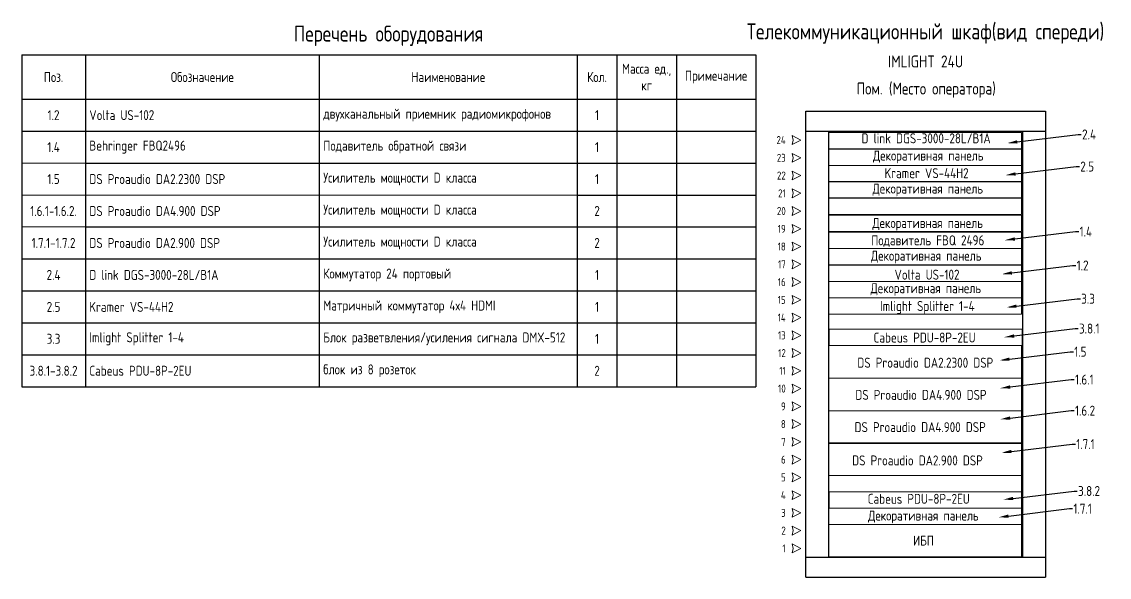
# Model space of a CAD drawing. Header units: millimetres. Extents: x -12727 to 3737, y -1743 to 2772.
# Drawn here: x -6047 to -3326, y 1381 to 2772 of the extents above; entities that cross this region are included whole.
import ezdxf
from ezdxf import colors
from ezdxf.entities.mleader import LeaderData, LeaderLine
from ezdxf.enums import TextEntityAlignment as Align
from ezdxf.math import Vec2, Vec3

# ---------------------------------------------------------------- set-up
doc = ezdxf.new("R2010")
doc.units = ezdxf.units.MM
doc.layers.get('0').update_dxf_attribs({"lineweight": 5})
doc.layers.add('220 В', color=7, linetype='Continuous', lineweight=30)
doc.layers.add('Racks and units', color=7, linetype='Continuous', lineweight=5)
doc.styles.add('AMS_text_scale', font='GOST.TTF', dxfattribs={"width": 0.9})
doc.styles.add('GOST type A', font='GOST.TTF')
doc.styles.add('Rack_unit_No', font='GOST.TTF', dxfattribs={"height": 10})
doc.styles.get("Standard").update_dxf_attribs({"font": 'GOST.TTF'})
doc.styles.add('ГОСТ 2.304', font='GOST.TTF')

# ---------------------------------------------------------------- blocks, each defined once
blk = doc.blocks.new('arrow_tic')
at = {"lineweight": 9}
for p, q in [((-25.7, 11.1), (-3.4, 0)), ((-22.6, 0), (-25.7, 11.1)), ((-3.4, 0), (-25.7, -11.1)), ((-22.6, 0), (-25.7, -11.1))]:
    blk.add_line(p, q, dxfattribs=at)
blk.add_point((66, -22.2))
blk = doc.blocks.new('Rack_wheel')
at = {"layer": 'Racks and units', "lineweight": 30}
for p, q in [((-27, -18), (-32, -13)), ((-27, -76), (-27, -18)), ((-19, -76), (-27, -76)), ((27, -76), (19, -76)), ((27, -18), (32, -13)), ((27, -18), (27, -76))]:
    blk.add_line(p, q, dxfattribs=at)
at = {"layer": 'Racks and units', "lineweight": 9}
blk.add_line((-27, -18), (27, -18), dxfattribs=at)
at = {"layer": 'Racks and units', "lineweight": 30}
for points in [[(-32, 0), (32, 0), (32, -13), (-32, -13)], [(-15, -25), (15, -25), (15, -98), (-15, -98)]]:
    blk.add_lwpolyline(points, close=True, dxfattribs=at)
blk.add_lwpolyline([(-19, -76), (-19, -22), (19, -22), (19, -76)], dxfattribs=at)
at = {"layer": 'Racks and units', "lineweight": 9}
for points in [[(-15, -72), (-19, -72), (-19, -52), (-15, -52)], [(19, -72), (15, -72), (15, -52), (19, -52)]]:
    blk.add_lwpolyline(points, close=True, dxfattribs=at)
blk = doc.blocks.new('*U283')
at = {"layer": 'Racks and units', "lineweight": 30}
for p, q in [((-24.1, 97.9), (-24.1, 1264.7)), ((-24.1, 1264.7), (575.9, 1264.7)), ((575.9, 1264.7), (575.9, 97.9)), ((-24.1, 1214.7), (575.9, 1214.7)), ((-24.1, 147.9), (575.9, 147.9)), ((-24.1, 97.9), (575.9, 97.9))]:
    blk.add_line(p, q, dxfattribs=at)
blk.add_lwpolyline([(33.4, 1214.7), (518.4, 1214.7), (518.4, 147.9), (33.4, 147.9)], close=True, dxfattribs=at)
for p in [(-32.7, 1192.5), (-32.7, 1148), (-32.7, 1103.6), (-32.7, 1059.1), (-32.7, 1014.7), (-32.7, 970.2), (-32.7, 925.8), (-32.7, 881.3), (-32.7, 836.9), (-32.7, 792.4), (-32.7, 748), (-32.7, 703.5), (-32.7, 659.1), (-32.7, 614.6), (-32.7, 570.2), (-32.7, 525.7), (-32.7, 481.3), (-32.7, 436.8), (-32.7, 392.4), (-32.7, 347.9), (-32.7, 303.5), (-32.7, 259), (-32.7, 214.6), (-32.7, 170.1)]:
    blk.add_blockref('arrow_tic', p)
at = {"layer": 'Racks and units', "xscale": 0.000166666666666669, "yscale": 0.000166666666666669, "zscale": 0.000166666666666669}
blk.add_blockref('Rack_wheel', (-24.1, 97.9), dxfattribs=at)
blk.add_blockref('Rack_wheel', (-24.1, 97.9), dxfattribs=at)
at = {"char_height": 20, "width": 92.84, "attachment_point": 6, "style": 'Rack_unit_No'}
for s, insert in [('24', (-74.1, 1192.5)), ('23', (-74.1, 1148)), ('22', (-74.1, 1103.6)), ('21', (-74.1, 1059.1)), ('20', (-74.1, 1014.7)), ('19', (-74.1, 970.2)), ('18', (-74.1, 925.8)), ('17', (-74.1, 881.3)), ('16', (-74.1, 836.9)), ('15', (-74.1, 792.4)), ('14', (-74.1, 748)), ('13', (-74.1, 703.5)), ('12', (-74.1, 659.1)), ('11', (-74.1, 614.6)), ('10', (-74.1, 570.2)), ('9', (-74.1, 525.7)), ('8', (-74.1, 481.3)), ('7', (-74.1, 436.8)), ('6', (-74.1, 392.4)), ('5', (-74.1, 347.9)), ('4', (-74.1, 303.5)), ('3', (-74.1, 259)), ('2', (-74.1, 214.6)), ('1', (-74.1, 170.1))]:
    blk.add_mtext(s, dxfattribs=dict(at, insert=insert))
at = {"layer": 'Racks and units', "style": 'AMS_text_scale'}
for tag, height, p in [('RACK_NAME', 40, (275.9, 1464.5)), ('RACK_DIMS', 30, (275.9, 1389.2)), ('RACK_ROOM', 30, (277.4, 1321.4))]:
    blk.add_attdef(tag, text='', height=height, dxfattribs=at).set_placement(p, align=Align.MIDDLE_CENTER)
blk = doc.blocks.new('*T282')
at = {"layer": '220 В', "color": 7, "linetype": 'ByBlock', "transparency": 16777216}
for p, q in [((0, 0), (1836.7, 0)), ((0, 0), (0, -830.6)), ((159.3, 0), (159.3, -830.6)), ((744.6, 0), (744.6, -830.6)), ((1390, 0), (1390, -830.6)), ((1489.2, 0), (1489.2, -830.6)), ((1638.2, 0), (1638.2, -830.6)), ((1836.7, 0), (1836.7, -830.6)), ((0, -110.6), (1836.7, -110.6)), ((0, -190.6), (1836.7, -190.6)), ((159.3, -270.6), (1836.7, -270.6)), ((1390, -350.6), (1836.7, -350.6)), ((159.3, -430.6), (1836.7, -430.6)), ((0, -510.6), (1836.7, -510.6)), ((0, -590.6), (1836.7, -590.6)), ((0, -670.6), (1836.7, -670.6)), ((0, -750.6), (1836.7, -750.6)), ((0, -830.6), (1836.7, -830.6))]:
    blk.add_line(p, q, dxfattribs=at)
at = {"layer": '220 В', "linetype": 'ByBlock', "lineweight": -2, "transparency": 16777216}
blk.add_line((0, -270.6), (159.3, -270.6), dxfattribs=at)
at = {"layer": '220 В', "color": 0, "linetype": 'ByBlock', "lineweight": -2, "transparency": 16777216}
for p, q in [((0, -350.6), (1390, -350.6)), ((0, -430.6), (159.3, -430.6))]:
    blk.add_line(p, q, dxfattribs=at)
at = {"layer": '220 В', "color": 7, "transparency": 16777216, "char_height": 25}
for s, insert, width, attachment_point, style in [('Масса ед., кг', (1563.7, -55.3), 137.011, 5, 'ГОСТ 2.304'), ('Поз.', (79.6, -55.3), 147.353, 5, 'ГОСТ 2.304'), ('Обозначение', (451.9, -55.3), 573.444, 5, 'ГОСТ 2.304'), ('Наименование', (1067.3, -55.3), 633.428, 5, 'ГОСТ 2.304'), ('Кол.', (1439.6, -55.3), 87.369, 5, 'ГОСТ 2.304'), ('Примечание', (1737.5, -55.3), 186.653, 5, 'ГОСТ 2.304'), ('{\\C0;двухканальный приемник радиомикрофонов}', (754.6, -150.6), 625.485, 4, 'GOST type A'), ('1.2', (79.6, -150.6), 139.41, 5, 'GOST type A'), ('{\\C0;Volta US-102 }', (169.2, -150.6), 565.501, 4, 'GOST type A'), ('1', (1439.6, -150.6), 79.427, 5, 'GOST type A'), ('{\\C256;Behringer FBQ2496}', (169.2, -230.6), 565.501, 4, 'GOST type A'), ('{\\C256;Подавитель обратной связи}', (754.6, -230.6), 625.485, 4, 'GOST type A'), ('1.4', (79.6, -230.6), 139.41, 5, 'GOST type A'), ('1', (1439.6, -230.6), 79.427, 5, 'GOST type A'), ('1.5', (79.6, -310.6), 139.41, 5, 'GOST type A'), ('{\\C256;DS Proaudio DA2.2300 DSP}', (169.2, -310.6), 565.501, 4, 'GOST type A'), ('{\\C256;Усилитель мощности D класса  }', (754.6, -310.6), 625.485, 4, 'GOST type A'), ('1', (1439.6, -310.6), 79.427, 5, 'GOST type A'), ('1.6.1-1.6.2.', (79.6, -390.6), 139.41, 5, 'GOST type A'), ('{\\C256;DS Proaudio DA4.900 DSP}', (169.2, -390.6), 565.501, 4, 'GOST type A'), ('{\\C256;Усилитель мощности D класса  }', (754.6, -390.6), 625.485, 4, 'GOST type A'), ('2', (1439.6, -390.6), 79.427, 5, 'GOST type A'), ('1.7.1-1.7.2', (79.6, -470.6), 139.41, 5, 'GOST type A'), ('{\\C256;DS Proaudio DA2.900 DSP}', (169.2, -470.6), 565.501, 4, 'GOST type A'), ('{\\C256;Усилитель мощности D класса }', (754.6, -470.6), 625.485, 4, 'GOST type A'), ('2', (1439.6, -470.6), 79.427, 5, 'GOST type A'), ('2.4', (79.6, -550.6), 139.41, 5, 'GOST type A'), ('Коммутатор 24 портовый', (754.6, -550.6), 625.485, 4, 'GOST type A'), ('1', (1439.6, -550.6), 79.427, 5, 'GOST type A'), ('2.5', (79.6, -630.6), 139.41, 5, 'GOST type A'), ('{\\C256;Матричный коммутатор 4х4 HDMI}', (754.6, -630.6), 625.485, 4, 'GOST type A'), ('1', (1439.6, -630.6), 79.427, 5, 'GOST type A'), ('3.3', (79.6, -710.6), 139.41, 5, 'GOST type A'), ('{\\C256;Блок разветвления/усиления сигнала DMX-512}', (754.6, -710.6), 625.485, 4, 'GOST type A'), ('1', (1439.6, -710.6), 79.427, 5, 'GOST type A'), ('3.8.1-3.8.2', (79.6, -790.6), 139.41, 5, 'GOST type A'), ('блок из 8 розеток', (754.6, -790.6), 625.485, 4, 'GOST type A'), ('2', (1439.6, -790.6), 79.427, 5, 'GOST type A')]:
    blk.add_mtext(s, dxfattribs=dict(at, insert=insert, width=width, attachment_point=attachment_point, style=style))
at = {"layer": '220 В', "color": 0, "transparency": 16777216, "char_height": 25, "width": 565.501, "attachment_point": 4}
for s, insert in [('{\\C256;D link DGS-3000-28L/B1A}', (169.2, -550.6)), ('{\\C256;Kramer VS-44H2 }', (169.2, -630.6)), ('{\\C256;Imlight Splitter 1-4 }', (169.2, -710.6)), ('Cabeus PDU-8P-2EU', (169.2, -790.6))]:
    blk.add_mtext(s, dxfattribs=dict(at, insert=insert))

msp = doc.modelspace()

# ---------------------------------------------------------------- linework, layer by layer
for points in [[(-4028.1, 2494.1), (-3545.3, 2494.1), (-3545.3, 2453.2), (-4028.1, 2453.2)], [(-4028.1, 2452.9), (-3545.3, 2452.9), (-3545.3, 2412), (-4028.1, 2412)], [(-4028.1, 2411.8), (-3545.3, 2411.8), (-3545.3, 2370.9), (-4028.1, 2370.9)], [(-4028.1, 2371.3), (-3545.3, 2371.3), (-3545.3, 2330.4), (-4028.1, 2330.4)], [(-4028.1, 2329.6), (-3545.3, 2329.6), (-3545.3, 2288.7), (-4028.1, 2288.7)], [(-4028.1, 2287.4), (-3545.3, 2287.4), (-3545.3, 2246.5), (-4028.1, 2246.5)], [(-4028.1, 2245.1), (-3545.3, 2245.1), (-3545.3, 2204.1), (-4028.1, 2204.1)], [(-4028.1, 2203.7), (-3545.3, 2203.7), (-3545.3, 2162.8), (-4028.1, 2162.8)], [(-4028.1, 2162.4), (-3545.3, 2162.4), (-3545.3, 2121.5), (-4028.1, 2121.5)], [(-4028.1, 2121.1), (-3545.3, 2121.1), (-3545.3, 2080.2), (-4028.1, 2080.2)], [(-4028.1, 2080.4), (-3545.3, 2080.4), (-3545.3, 2039.5), (-4028.1, 2039.5)], [(-4027, 2001.8), (-3544.2, 2001.8), (-3544.2, 1960.9), (-4027, 1960.9)], [(-4028.1, 1961), (-3545.3, 1961), (-3545.3, 1879.2), (-4028.1, 1879.2)], [(-4028.1, 1879.6), (-3545.3, 1879.6), (-3545.3, 1797.7), (-4028.1, 1797.7)], [(-4028.1, 1797.8), (-3545.3, 1797.8), (-3545.3, 1715.9), (-4028.1, 1715.9)], [(-4028.1, 1717.3), (-3545.3, 1717.3), (-3545.3, 1635.5), (-4028.1, 1635.5)], [(-4028.1, 1635.5), (-3545.3, 1635.5), (-3545.3, 1553.7), (-4028.1, 1553.7)], [(-4026.6, 1595), (-3543.8, 1595), (-3543.8, 1554), (-4026.6, 1554)], [(-4028.1, 1553.6), (-3545.3, 1553.6), (-3545.3, 1512.7), (-4028.1, 1512.7)], [(-4028.1, 1512.7), (-3545.3, 1512.7), (-3545.3, 1430.9), (-4028.1, 1430.9)]]:
    msp.add_lwpolyline(points, close=True)

# ---------------------------------------------------------------- block references
msp.add_blockref('*U283', (-4061.5, 1283)).add_auto_attribs({'RACK_NAME': 'Телекоммуникационный шкаф(вид спереди)', 'RACK_ROOM': 'Пом. (Место оператора)', 'RACK_DIMS': 'IMLIGHT 24U'})
msp.add_blockref('*T282', (-6047.4, 2688.4))

# ---------------------------------------------------------------- texts
at = {"attachment_point": 1}
for s, width, gutter_width, insert, char_height in [('Перечень оборудования', 901.208, 124.1, (-5366.5, 2761.9), 40), ('D link DGS-3000-28L/B1A', 357.987, 12.5, (-3945.9, 2492.3), 25), ('Декоративная панель', 306.939, 12.5, (-3917.3, 2449.1), 25), ('Kramer VS-44H2', 306.939, 12.5, (-3888.4, 2405), 25), ('Декоративная панель', 306.939, 12.5, (-3918.4, 2366.5), 25), ('Декоративная панель', 306.939, 12.5, (-3918.7, 2280.3), 25), ('Подавитель FBQ 2496', 306.939, 12.5, (-3921.7, 2236.9), 25), ('Декоративная панель', 306.939, 12.5, (-3922.4, 2198.3), 25), ('{\\C0;Volta US-102 }', 306.939, 12.5, (-3863.3, 2150.9), 25), ('Декоративная панель', 306.939, 12.5, (-3923.4, 2117.1), 25), ('Imlight Splitter 1-4 ', 306.939, 12.5, (-3899.6, 2072.4), 25), ('Cabeus PDU-8P-2EU', 306.939, 12.5, (-3915.9, 1993.5), 25), ('DS Proaudio DA2.2300 DSP', 338.969, 12.5, (-3956.4, 1930.5), 25), ('DS Proaudio DA4.900 DSP', 337.968, 12.5, (-3961.4, 1850), 25), ('DS Proaudio DA4.900 DSP', 329.961, 12.5, (-3963.4, 1769.2), 25), ('DS Proaudio DA2.900 DSP', 320.952, 12.5, (-3969.4, 1685.8), 25), ('Cabeus PDU-8P-2EU', 306.939, 12.5, (-3930.5, 1589.7), 25), ('Декоративная панель', 306.939, 12.5, (-3929.4, 1547.8), 25), ('ИБП', 306.939, 12.5, (-3816.8, 1485.1), 25)]:
    msp.add_mtext_dynamic_manual_height_columns(s, width=width, gutter_width=gutter_width, heights=[0], dxfattribs=dict(at, insert=insert, char_height=char_height))

# ---------------------------------------------------------------- leaders
ml = msp.add_multileader_mtext('Standard')
ml.set_content('2.4', color=256)
ml.set_leader_properties()
ml.build(insert=Vec2(0, 0))
ml.multileader.update_dxf_attribs({"arrow_head_size": 25})
ctx = ml.context
ctx.base_point, ctx.char_height, ctx.arrow_head_size, ctx.plane_origin = Vec3(-3396, 2489.4), 25, 25, Vec3(-3541.2, 2475.6)
notes = []
notes.append((ctx, [(0, (1, 1, 0), (-3404, 2489.4), (1, 0), 8, [(0, [(-3581.1, 2467.8)], 0, [])])]))
ctx.mtext.insert, ctx.mtext.flow_direction = Vec3(-3394, 2501.9), 5
ml = msp.add_multileader_mtext('Standard')
ml.set_content('2.5', color=256)
ml.set_leader_properties()
ml.build(insert=Vec2(0, 0))
ml.multileader.update_dxf_attribs({"arrow_head_size": 25})
ctx = ml.context
ctx.base_point, ctx.char_height, ctx.arrow_head_size, ctx.plane_origin = Vec3(-3400.5, 2409.2), 25, 25, Vec3(-3545.7, 2395.3)
notes.append((ctx, [(0, (1, 1, 0), (-3408.5, 2409.2), (1, 0), 8, [(0, [(-3585.6, 2387.6)], 0, [])])]))
ctx.mtext.insert, ctx.mtext.flow_direction = Vec3(-3398.5, 2421.7), 5
ml = msp.add_multileader_mtext('Standard')
ml.set_content('1.4', color=256)
ml.set_leader_properties()
ml.build(insert=Vec2(0, 0))
ml.multileader.update_dxf_attribs({"arrow_head_size": 25})
ctx = ml.context
ctx.base_point, ctx.char_height, ctx.arrow_head_size, ctx.plane_origin = Vec3(-3402.3, 2246.4), 25, 25, Vec3(-3547.5, 2232.6)
notes.append((ctx, [(0, (1, 1, 0), (-3410.3, 2246.4), (1, 0), 8, [(0, [(-3587.4, 2224.8)], 0, [])])]))
ctx.mtext.insert, ctx.mtext.flow_direction = Vec3(-3400.3, 2258.9), 5
ml = msp.add_multileader_mtext('Standard')
ml.set_content('1.2', color=256)
ml.set_leader_properties()
ml.build(insert=Vec2(0, 0))
ml.multileader.update_dxf_attribs({"arrow_head_size": 25})
ctx = ml.context
ctx.base_point, ctx.char_height, ctx.arrow_head_size, ctx.plane_origin = Vec3(-3409.7, 2161.4), 25, 25, Vec3(-3554.9, 2147.5)
notes.append((ctx, [(0, (1, 1, 0), (-3417.7, 2161.4), (1, 0), 8, [(0, [(-3594.8, 2139.8)], 0, [])])]))
ctx.mtext.insert, ctx.mtext.flow_direction = Vec3(-3407.7, 2173.9), 5
ml = msp.add_multileader_mtext('Standard')
ml.set_content('3.3', color=256)
ml.set_leader_properties()
ml.build(insert=Vec2(0, 0))
ml.multileader.update_dxf_attribs({"arrow_head_size": 25})
ctx = ml.context
ctx.base_point, ctx.char_height, ctx.arrow_head_size, ctx.plane_origin = Vec3(-3398.3, 2078.1), 25, 25, Vec3(-3543.5, 2064.3)
notes.append((ctx, [(0, (1, 1, 0), (-3406.3, 2078.1), (1, 0), 8, [(0, [(-3583.4, 2056.5)], 0, [])])]))
ctx.mtext.insert, ctx.mtext.flow_direction = Vec3(-3396.3, 2090.6), 5
ml = msp.add_multileader_mtext('Standard')
ml.set_content('3.8.1', color=256)
ml.set_leader_properties()
ml.build(insert=Vec2(0, 0))
ml.multileader.update_dxf_attribs({"arrow_head_size": 25})
ctx = ml.context
ctx.base_point, ctx.char_height, ctx.arrow_head_size, ctx.plane_origin = Vec3(-3403.8, 2003.5), 25, 25, Vec3(-3549, 1989.7)
notes.append((ctx, [(0, (1, 1, 0), (-3411.8, 2003.5), (1, 0), 8, [(0, [(-3588.9, 1981.9)], 0, [])])]))
ctx.mtext.insert, ctx.mtext.flow_direction = Vec3(-3401.8, 2016), 5
ml = msp.add_multileader_mtext('Standard')
ml.set_content('1.5', color=256)
ml.set_leader_properties()
ml.build(insert=Vec2(0, 0))
ml.multileader.update_dxf_attribs({"arrow_head_size": 25})
ctx = ml.context
ctx.base_point, ctx.char_height, ctx.arrow_head_size, ctx.plane_origin = Vec3(-3415.8, 1945.5), 25, 25, Vec3(-3561, 1931.6)
notes.append((ctx, [(0, (1, 1, 0), (-3423.8, 1945.5), (1, 0), 8, [(0, [(-3600.9, 1923.8)], 0, [])])]))
ctx.mtext.insert, ctx.mtext.flow_direction = Vec3(-3413.8, 1958), 5
ml = msp.add_multileader_mtext('Standard')
ml.set_content('1.6.1', color=256)
ml.set_leader_properties()
ml.build(insert=Vec2(0, 0))
ml.multileader.update_dxf_attribs({"arrow_head_size": 25})
ctx = ml.context
ctx.base_point, ctx.char_height, ctx.arrow_head_size, ctx.plane_origin = Vec3(-3413.8, 1875.8), 25, 25, Vec3(-3559, 1861.9)
notes.append((ctx, [(0, (1, 1, 0), (-3421.8, 1875.8), (1, 0), 8, [(0, [(-3598.9, 1854.2)], 0, [])])]))
ctx.mtext.insert, ctx.mtext.flow_direction = Vec3(-3411.8, 1888.3), 5
ml = msp.add_multileader_mtext('Standard')
ml.set_content('1.6.2', color=256)
ml.set_leader_properties()
ml.build(insert=Vec2(0, 0))
ml.multileader.update_dxf_attribs({"arrow_head_size": 25})
ctx = ml.context
ctx.base_point, ctx.char_height, ctx.arrow_head_size, ctx.plane_origin = Vec3(-3413.8, 1798), 25, 25, Vec3(-3559, 1784.2)
notes.append((ctx, [(0, (1, 1, 0), (-3421.8, 1798), (1, 0), 8, [(0, [(-3598.9, 1776.4)], 0, [])])]))
ctx.mtext.insert, ctx.mtext.flow_direction = Vec3(-3411.8, 1810.5), 5
ml = msp.add_multileader_mtext('Standard')
ml.set_content('1.7.1', color=256)
ml.set_leader_properties()
ml.build(insert=Vec2(0, 0))
ml.multileader.update_dxf_attribs({"arrow_head_size": 25})
ctx = ml.context
ctx.base_point, ctx.char_height, ctx.arrow_head_size, ctx.plane_origin = Vec3(-3410.8, 1714.2), 25, 25, Vec3(-3556, 1700.4)
notes.append((ctx, [(0, (1, 1, 0), (-3418.8, 1714.2), (1, 0), 8, [(0, [(-3595.9, 1692.6)], 0, [])])]))
ctx.mtext.insert, ctx.mtext.flow_direction = Vec3(-3408.8, 1726.7), 5
ml = msp.add_multileader_mtext('Standard')
ml.set_content('3.8.2', color=256)
ml.set_leader_properties()
ml.build(insert=Vec2(0, 0))
ml.multileader.update_dxf_attribs({"arrow_head_size": 25})
ctx = ml.context
ctx.base_point, ctx.char_height, ctx.arrow_head_size, ctx.plane_origin = Vec3(-3406.1, 1596.8), 25, 25, Vec3(-3551.3, 1583)
notes.append((ctx, [(0, (1, 1, 0), (-3414.1, 1596.8), (1, 0), 8, [(0, [(-3591.2, 1575.2)], 0, [])])]))
ctx.mtext.insert, ctx.mtext.flow_direction = Vec3(-3404.1, 1609.3), 5
ml = msp.add_multileader_mtext('Standard')
ml.set_content('1.7.1', color=256)
ml.set_leader_properties()
ml.build(insert=Vec2(0, 0))
ml.multileader.update_dxf_attribs({"arrow_head_size": 25})
ctx = ml.context
ctx.base_point, ctx.char_height, ctx.arrow_head_size, ctx.plane_origin = Vec3(-3417.8, 1552.6), 25, 25, Vec3(-3562.9, 1538.7)
notes.append((ctx, [(0, (1, 1, 0), (-3425.8, 1552.6), (1, 0), 8, [(0, [(-3602.9, 1531)], 0, [])])]))
ctx.mtext.insert, ctx.mtext.flow_direction = Vec3(-3415.8, 1565.1), 5
for ctx, leaders in notes:
    for number, flags, end, landing, length, lines in leaders:
        leader = LeaderData()
        leader.index, (leader.has_last_leader_line, leader.has_dogleg_vector, leader.attachment_direction) = number, flags
        leader.last_leader_point, leader.dogleg_vector, leader.dogleg_length = Vec3(end), Vec3(landing), length
        for number, points, colour, breaks in lines:
            line = LeaderLine()
            line.index, line.vertices, line.color, line.breaks = number, Vec3.list(points), colors.encode_raw_color(colour), breaks
            leader.lines.append(line)
        ctx.leaders.append(leader)

doc.saveas('drawing.dxf')
